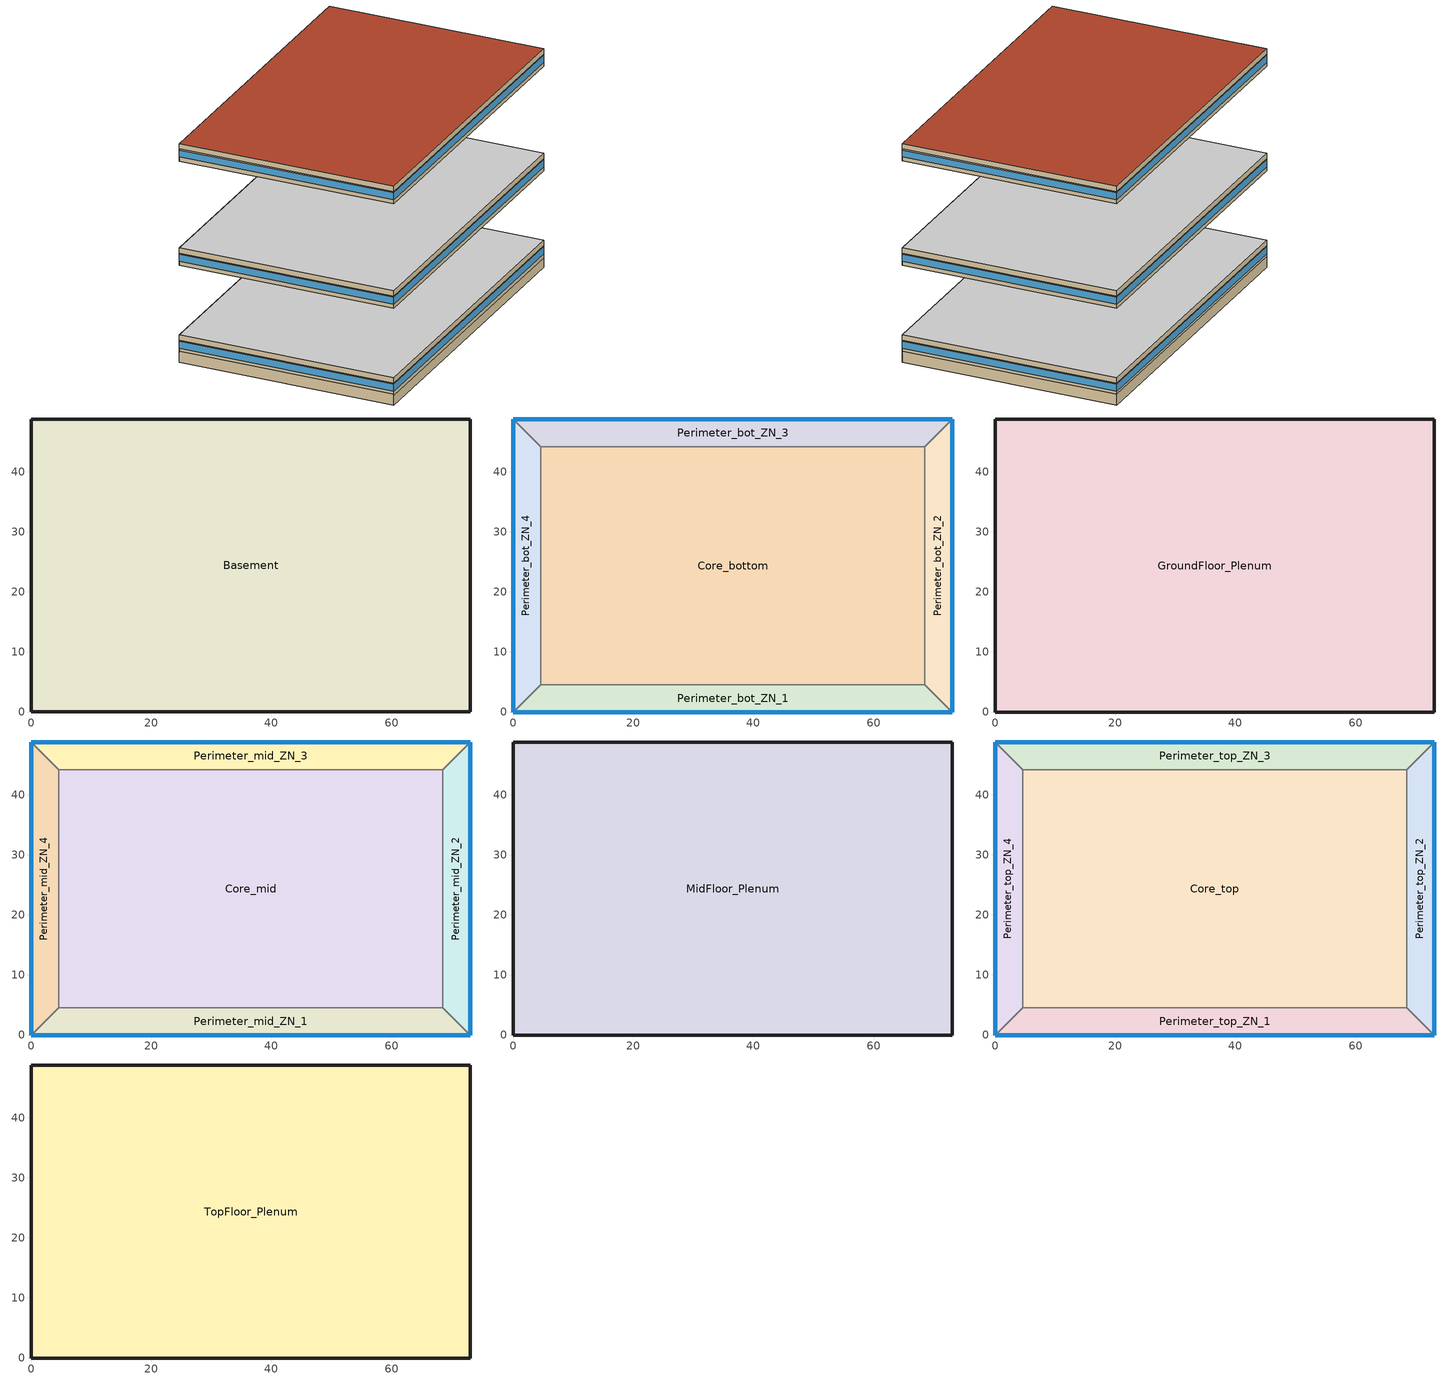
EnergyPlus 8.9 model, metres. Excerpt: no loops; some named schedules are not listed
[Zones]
Basement
 floor ground (Unheated - 4in Slab with Carpet_Ext-slab): 73.11,48.78 73.11,0.04 0,0.04 0,48.78 z-2.24
 wall ground (Unheated - 4in Slab with Carpet_Ext-slab): 73.11,48.78 0,48.78 0,0.04 73.11,0.04 73.11,48.78 z-2.24:0.2
Core_bottom
 floor to Basement (INT-FLOOR-TOPSIDE): 68.53,44.16 68.53,4.57 4.57,4.57 4.57,44.16 z0
 wall to Perimeter_bot_ZN_1 (Standard_Int-Wall): 4.57,4.57 68.53,4.57 z0:2.74
 wall to Perimeter_bot_ZN_4 (Standard_Int-Wall): 4.57,44.16 4.57,4.57 z0:2.74
 wall to Perimeter_bot_ZN_3 (Standard_Int-Wall): 68.53,44.16 4.57,44.16 z0:2.74
 wall to Perimeter_bot_ZN_2 (Standard_Int-Wall): 68.53,4.57 68.53,44.16 z0:2.74
Perimeter_bot_ZN_3
 floor to Basement (INT-FLOOR-TOPSIDE): 4.57,44.16 0,48.74 73.11,48.74 68.53,44.16 z0
 wall outside (Mass_R-7.6 ci_Ext-wall): 73.11,48.74 0,48.74 z0:2.74
 wall to Perimeter_bot_ZN_4 (Standard_Int-Wall): 0,48.74 4.57,44.16 z0:2.74
 wall to Perimeter_bot_ZN_2 (Standard_Int-Wall): 68.53,44.16 73.11,48.74 z0:2.74
 window (std_window_UValue_3.237_SHGC_0.49_VT_0.622): 73.11,48.74 0,48.74 z0.91:2.5
Perimeter_bot_ZN_2
 floor to Basement (INT-FLOOR-TOPSIDE): 68.53,44.16 73.11,48.74 73.11,0 68.53,4.57 z0
 wall outside (Mass_R-7.6 ci_Ext-wall): 73.11,0 73.11,48.74 z0:2.74
 wall to Perimeter_bot_ZN_1 (Standard_Int-Wall): 68.53,4.57 73.11,0 z0:2.74
 window (std_window_UValue_3.237_SHGC_0.39_VT_0.495_east): 73.11,0 73.11,48.74 z0.91:2.5
Perimeter_bot_ZN_1
 floor to Basement (INT-FLOOR-TOPSIDE): 68.53,4.57 73.11,0 0,0 4.57,4.57 z0
 wall outside (Mass_R-7.6 ci_Ext-wall): 0,0 73.11,0 z0:2.74
 wall to Perimeter_bot_ZN_4 (Standard_Int-Wall): 4.57,4.57 0,0 z0:2.74
 window (std_window_UValue_3.237_SHGC_0.39_VT_0.495): 0,0 73.11,0 z0.91:2.5
Perimeter_bot_ZN_4
 floor to Basement (INT-FLOOR-TOPSIDE): 4.57,4.57 0,0 0,48.74 4.57,44.16 z0
 wall outside (Mass_R-7.6 ci_Ext-wall): 0,48.74 0,0 z0:2.74
 window (std_window_UValue_3.237_SHGC_0.39_VT_0.495_west): 0,48.74 0,0 z0.91:2.5
GroundFloor_Plenum
 floor to Core_bottom (DropCeiling): 68.53,4.57 4.57,4.57 4.57,44.16 68.53,44.16 z2.74
 floor to Perimeter_bot_ZN_1 (DropCeiling): 4.57,4.57 68.53,4.57 73.11,0 0,0 z2.74
 floor to Perimeter_bot_ZN_2 (DropCeiling): 73.11,48.74 73.11,0 68.53,4.57 68.53,44.16 z2.74
 floor to Perimeter_bot_ZN_3 (DropCeiling): 68.53,44.16 4.57,44.16 0,48.74 73.11,48.74 z2.74
 floor to Perimeter_bot_ZN_4 (DropCeiling): 4.57,44.16 4.57,4.57 0,0 0,48.74 z2.74
 wall outside (Mass_R-7.6 ci_Ext-wall): 0,48.74 0,0 73.11,0 73.11,48.74 0,48.74 z2.74:3.96
 ceiling adiabatic (INT-FLOOR-UNDERSIDE): 73.11,0 73.11,48.74 0,48.74 0,0 z3.96
Core_mid
 floor adiabatic (INT-FLOOR-TOPSIDE): 68.53,44.16 68.53,4.57 4.57,4.57 4.57,44.16 z19.82
 wall to Perimeter_mid_ZN_1 (Standard_Int-Wall): 4.57,4.57 68.53,4.57 z19.82:22.56
 wall to Perimeter_mid_ZN_4 (Standard_Int-Wall): 4.57,44.16 4.57,4.57 z19.82:22.56
 wall to Perimeter_mid_ZN_3 (Standard_Int-Wall): 68.53,44.16 4.57,44.16 z19.82:22.56
 wall to Perimeter_mid_ZN_2 (Standard_Int-Wall): 68.53,4.57 68.53,44.16 z19.82:22.56
Perimeter_mid_ZN_3
 floor adiabatic (INT-FLOOR-TOPSIDE): 4.57,44.16 0,48.74 73.11,48.74 68.53,44.16 z19.82
 wall outside (Mass_R-7.6 ci_Ext-wall): 73.11,48.74 0,48.74 z19.82:22.56
 wall to Perimeter_mid_ZN_4 (Standard_Int-Wall): 0,48.74 4.57,44.16 z19.82:22.56
 wall to Perimeter_mid_ZN_2 (Standard_Int-Wall): 68.53,44.16 73.11,48.74 z19.82:22.56
 window (std_window_UValue_3.237_SHGC_0.49_VT_0.622): 73.11,48.74 0,48.74 z20.73:22.32
Perimeter_mid_ZN_2
 floor adiabatic (INT-FLOOR-TOPSIDE): 68.53,44.16 73.11,48.74 73.11,0 68.53,4.57 z19.82
 wall outside (Mass_R-7.6 ci_Ext-wall): 73.11,0 73.11,48.74 z19.82:22.56
 wall to Perimeter_mid_ZN_1 (Standard_Int-Wall): 68.53,4.57 73.11,0 z19.82:22.56
 window (std_window_UValue_3.237_SHGC_0.39_VT_0.495_east): 73.11,0 73.11,48.74 z20.73:22.32
Perimeter_mid_ZN_1
 floor adiabatic (INT-FLOOR-TOPSIDE): 68.53,4.57 73.11,0 0,0 4.57,4.57 z19.82
 wall outside (Mass_R-7.6 ci_Ext-wall): 0,0 73.11,0 z19.82:22.56
 wall to Perimeter_mid_ZN_4 (Standard_Int-Wall): 4.57,4.57 0,0 z19.82:22.56
 window (std_window_UValue_3.237_SHGC_0.39_VT_0.495): 0,0 73.11,0 z20.73:22.32
Perimeter_mid_ZN_4
 floor adiabatic (INT-FLOOR-TOPSIDE): 4.57,4.57 0,0 0,48.74 4.57,44.16 z19.82
 wall outside (Mass_R-7.6 ci_Ext-wall): 0,48.74 0,0 z19.82:22.56
 window (std_window_UValue_3.237_SHGC_0.39_VT_0.495_west): 0,48.74 0,0 z20.73:22.32
MidFloor_Plenum
 floor to Perimeter_mid_ZN_1 (DropCeiling): 73.11,0 0,0 4.57,4.57 68.53,4.57 z22.56
 floor to Perimeter_mid_ZN_4 (DropCeiling): 0,0 0,48.74 4.57,44.16 4.57,4.57 z22.56
 floor to Perimeter_mid_ZN_2 (DropCeiling): 73.11,0 68.53,4.57 68.53,44.16 73.11,48.74 z22.56
 floor to Perimeter_mid_ZN_3 (DropCeiling): 0,48.74 73.11,48.74 68.53,44.16 4.57,44.16 z22.56
 floor to Core_mid (DropCeiling): 68.53,4.57 4.57,4.57 4.57,44.16 68.53,44.16 z22.56
 wall outside (Mass_R-7.6 ci_Ext-wall): 73.11,48.74 0,48.74 0,0 73.11,0 73.11,48.74 z22.56:23.78
 ceiling adiabatic (INT-FLOOR-UNDERSIDE): 73.11,48.74 0,48.74 0,0 73.11,0 z23.78
Core_top
 floor adiabatic (INT-FLOOR-TOPSIDE): 68.53,44.16 68.53,4.57 4.57,4.57 4.57,44.16 z43.6
 wall to Perimeter_top_ZN_1 (Standard_Int-Wall): 4.57,4.57 68.53,4.57 z43.6:46.34
 wall to Perimeter_top_ZN_4 (Standard_Int-Wall): 4.57,44.16 4.57,4.57 z43.6:46.34
 wall to Perimeter_top_ZN_3 (Standard_Int-Wall): 68.53,44.16 4.57,44.16 z43.6:46.34
 wall to Perimeter_top_ZN_2 (Standard_Int-Wall): 68.53,4.57 68.53,44.16 z43.6:46.34
Perimeter_top_ZN_3
 floor adiabatic (INT-FLOOR-TOPSIDE): 4.57,44.16 0,48.74 73.11,48.74 68.53,44.16 z43.6
 wall outside (Mass_R-7.6 ci_Ext-wall): 73.11,48.74 0,48.74 z43.6:46.34
 wall to Perimeter_top_ZN_4 (Standard_Int-Wall): 0,48.74 4.57,44.16 z43.6:46.34
 wall to Perimeter_top_ZN_2 (Standard_Int-Wall): 68.53,44.16 73.11,48.74 z43.6:46.34
 window (std_window_UValue_3.237_SHGC_0.49_VT_0.622): 73.11,48.74 0,48.74 z44.51:46.1
Perimeter_top_ZN_2
 floor adiabatic (INT-FLOOR-TOPSIDE): 68.53,44.16 73.11,48.74 73.11,0 68.53,4.57 z43.6
 wall outside (Mass_R-7.6 ci_Ext-wall): 73.11,0 73.11,48.74 z43.6:46.34
 wall to Perimeter_top_ZN_1 (Standard_Int-Wall): 68.53,4.57 73.11,0 z43.6:46.34
 window (std_window_UValue_3.237_SHGC_0.39_VT_0.495_east): 73.11,0 73.11,48.74 z44.51:46.1
Perimeter_top_ZN_1
 floor adiabatic (INT-FLOOR-TOPSIDE): 68.53,4.57 73.11,0 0,0 4.57,4.57 z43.6
 wall outside (Mass_R-7.6 ci_Ext-wall): 0,0 73.11,0 z43.6:46.34
 wall to Perimeter_top_ZN_4 (Standard_Int-Wall): 4.57,4.57 0,0 z43.6:46.34
 window (std_window_UValue_3.237_SHGC_0.39_VT_0.495): 0,0 73.11,0 z44.51:46.1
Perimeter_top_ZN_4
 floor adiabatic (INT-FLOOR-TOPSIDE): 4.57,4.57 0,0 0,48.74 4.57,44.16 z43.6
 wall outside (Mass_R-7.6 ci_Ext-wall): 0,48.74 0,0 z43.6:46.34
 window (std_window_UValue_3.237_SHGC_0.39_VT_0.495_west): 0,48.74 0,0 z44.51:46.1
TopFloor_Plenum
 floor to Perimeter_top_ZN_1 (DropCeiling): 73.11,0 0,0 4.57,4.57 68.53,4.57 z46.34
 floor to Perimeter_top_ZN_4 (DropCeiling): 0,0 0,48.74 4.57,44.16 4.57,4.57 z46.34
 floor to Perimeter_top_ZN_2 (DropCeiling): 73.11,0 68.53,4.57 68.53,44.16 73.11,48.74 z46.34
 floor to Perimeter_top_ZN_3 (DropCeiling): 0,48.74 73.11,48.74 68.53,44.16 4.57,44.16 z46.34
 floor to Core_top (DropCeiling): 4.57,44.16 68.53,44.16 68.53,4.57 4.57,4.57 z46.34
 wall outside (Mass_R-7.6 ci_Ext-wall): 0,0 73.11,0 73.11,48.74 0,48.74 0,0 z46.34:47.56
 roof outside (IEAD_R-15 ci_Roof): 73.11,0 73.11,48.74 0,48.74 0,0 z47.56
[Building]
Benchmark Large Office New V1.1_3.1: North Axis {deg}=0; Terrain=City; Loads Convergence Tolerance Value=0.04; Temperature Convergence Tolerance Value {deltaC}=0.2; Solar Distribution=FullInteriorAndExterior; Maximum Number of Warmup Days=25; Minimum Number of Warmup Days=6
[Site:Location]
CHICAGO_IL_USA TMY2-94846: Latitude {deg}=41.78; Longitude {deg}=-87.75; Time Zone {hr}=-6; Elevation {m}=190
[SizingPeriod:DesignDay] Day of Month=21; Humidity Condition Type=Wetbulb; Barometric Pressure {Pa}=99063; Rain Indicator=No; Snow Indicator=No; Daylight Saving Time Indicator=No; Solar Model Indicator=ASHRAEClearSky
Name | Month | Day Type | Maximum Dry-Bulb Temperature {C} | Daily Dry-Bulb Temperature Range {deltaC} | Wetbulb or DewPoint at Maximum Dry-Bulb {C} | Wind Speed {m/s} | Wind Direction {deg} | Sky Clearness
CHICAGO Ann Htg 99.6% Condns DB | 1 | WinterDesignDay | -20.6 | 0 | -20.6 | 4.9 | 270 | 0
CHICAGO Ann Clg .4% Condns DB=>MWB | 7 | SummerDesignDay | 33.2 | 10.7 | 23.8 | 5.3 | 230 | 1
[Site:GroundTemperature:BuildingSurface]
19.96, 19.94, 19.99, 20.04, 20.09, 20.17, 20.21, 20.24, 20.23, 20.2, 20.17, 20.12
[Site:WaterMainsTemperature]
Calculation Method=CORRELATION; Annual Average Outdoor Air Temperature {C}=9.69; Maximum Difference In Monthly Average Outdoor Air Temperatures {deltaC}=28.1
[Material] Thermal Absorptance=0.9
Name | Roughness | Thickness {m} | Conductivity {W/m-K} | Density {kg/m3} | Specific Heat {J/kg-K} | Solar Absorptance | Visible Absorptance
Roof Membrane | VeryRough | 0.0095 | 0.16 | 1121.29 | 1460 | 0.7 | 0.7
Roof Insulation | MediumRough | 0.125 | 0.049 | 265 | 836.8 | 0.7 | 0.7
Metal Decking | MediumSmooth | 0.0015 | 45.006 | 7680 | 418.4 | 0.7 | 0.3
GP01 1/2 GYPSUM | Smooth | 0.0127 | 0.16 | 800 | 1090 | 0.7 | 0.5
1IN Stucco | Smooth | 0.0253 | 0.6918 | 1858 | 837 | 0.92 | 0.92
8IN Concrete HW | MediumRough | 0.2033 | 1.7296 | 2243 | 837 | 0.65 | 0.65
Wall Insulation [5] | MediumRough | 0.0453 | 0.0432 | 91 | 837 | 0.5 | 0.5
1/2IN Gypsum | Smooth | 0.0127 | 0.16 | 784.9 | 830 | 0.92 | 0.92
MAT-CC05 4 HW CONCRETE | Rough | 0.1016 | 1.311 | 2240 | 836.8 | 0.7 | 0.7
Std Wood 6inch | MediumSmooth | 0.15 | 0.12 | 540 | 1210 | 0.7 | 0.7
Std AC02 | MediumSmooth | 0.0127 | 0.057 | 288 | 1339 | 0.7 | 0.2
Std MAT-CC05 4  MW CONCRETE | Rough | 0.1 | 0.858 | 1968 | 836.8 | 0.7 | 0.2
[Material:NoMass] Roughness=VeryRough; Thermal Absorptance=0.9; Solar Absorptance=0.7; Visible Absorptance=0.8
Name | Thermal Resistance {m2-K/W}
CP02 CARPET PAD | 0.2165
Std CP02 CARPET PAD | 0.21648
[WindowMaterial:Glazing] Optical Data Type=SpectralAverage; Thickness {m}=0.003; Infrared Transmittance at Normal Incidence=0; Front Side Infrared Hemispherical Emissivity=0.9; Back Side Infrared Hemispherical Emissivity=0.9; Conductivity {W/m-K}=0.0199; Dirt Correction Factor for Solar and Visible Transmittance=1; Solar Diffusing=No
Name | Solar Transmittance at Normal Incidence | Front Side Solar Reflectance at Normal Incidence | Back Side Solar Reflectance at Normal Incidence | Visible Transmittance at Normal Incidence | Front Side Visible Reflectance at Normal Incidence | Back Side Visible Reflectance at Normal Incidence
Theoretical Glass [66] | 0.3832 | 0.5668 | 0.5668 | 0.495 | 0.455 | 0.455
Theoretical Glass [67] | 0.4826 | 0.4674 | 0.4674 | 0.6216 | 0.3284 | 0.3284
[Construction]
InteriorFurnishings: Std Wood 6inch
INT-FLOOR-TOPSIDE: Std MAT-CC05 4  MW CONCRETE, Std CP02 CARPET PAD
INT-FLOOR-UNDERSIDE: Std CP02 CARPET PAD, Std MAT-CC05 4  MW CONCRETE
DropCeiling: Std AC02
std_window_UValue_3.237_SHGC_0.39_VT_0.495; std_window_UValue_3.237_SHGC_0.39_VT_0.495_east; std_window_UValue_3.237_SHGC_0.39_VT_0.495_west: Theoretical Glass [66]
std_window_UValue_3.237_SHGC_0.49_VT_0.622: Theoretical Glass [67]
IEAD_R-15 ci_Roof: Roof Membrane, Roof Insulation, Metal Decking
Standard_Int-Wall: GP01 1/2 GYPSUM, GP01 1/2 GYPSUM
Mass_R-7.6 ci_Ext-wall: 1IN Stucco, 8IN Concrete HW, Wall Insulation [5], 1/2IN Gypsum
Unheated - 4in Slab with Carpet_Ext-slab: MAT-CC05 4 HW CONCRETE, CP02 CARPET PAD
[Zone] Type=1; Ceiling Height {m}=-9999; Floor Area {m2}=autocalculate
Name | Multiplier | Volume {m3} | Part of Total Floor Area
Basement | 1 | 8690.42 | Yes
Core_bottom; Core_top | 1 | 6948.69 | Yes
Core_mid | 10 | 6948.69 | Yes
Perimeter_bot_ZN_3; Perimeter_top_ZN_3 | 1 | 860.0048 | Yes
Perimeter_bot_ZN_2; Perimeter_bot_ZN_4; Perimeter_top_ZN_2; Perimeter_top_ZN_4 | 1 | 554.2198 | Yes
Perimeter_bot_ZN_1; Perimeter_top_ZN_1 | 1 | 860.0236 | Yes
Perimeter_mid_ZN_3 | 10 | 860.0048 | Yes
Perimeter_mid_ZN_2; Perimeter_mid_ZN_4 | 10 | 554.2198 | Yes
Perimeter_mid_ZN_1 | 10 | 860.0236 | Yes
GroundFloor_Plenum; TopFloor_Plenum | 1 | 4344.14 | No
MidFloor_Plenum | 10 | 4344.14 | No
[InternalMass] Construction=InteriorFurnishings
Name | Zone | Surface Area {m2}
Basement_InternalMass_1 | Basement | 7126.21
Core_bottom_InternalMass_1 | Core_bottom | 5064.65
Core_mid_InternalMass_1 | Core_mid | 5064.65
Core_top_InternalMass_1 | Core_top | 5064.65
Perimeter_bot_ZN_3_InternalMass_1 | Perimeter_bot_ZN_3 | 626.8257
Perimeter_bot_ZN_2_InternalMass_1 | Perimeter_bot_ZN_2 | 403.9503
Perimeter_bot_ZN_1_InternalMass_1 | Perimeter_bot_ZN_1 | 626.8394
Perimeter_bot_ZN_4_InternalMass_1 | Perimeter_bot_ZN_4 | 403.9503
Perimeter_mid_ZN_3_InternalMass_1 | Perimeter_mid_ZN_3 | 626.8257
Perimeter_mid_ZN_2_InternalMass_1 | Perimeter_mid_ZN_2 | 403.9503
Perimeter_mid_ZN_1_InternalMass_1 | Perimeter_mid_ZN_1 | 626.8394
Perimeter_mid_ZN_4_InternalMass_1 | Perimeter_mid_ZN_4 | 403.9503
Perimeter_top_ZN_3_InternalMass_1 | Perimeter_top_ZN_3 | 626.8257
Perimeter_top_ZN_2_InternalMass_1 | Perimeter_top_ZN_2 | 403.9503
Perimeter_top_ZN_1_InternalMass_1 | Perimeter_top_ZN_1 | 626.8394
Perimeter_top_ZN_4_InternalMass_1 | Perimeter_top_ZN_4 | 403.9503
[People] Number of People Schedule=BLDG_OCC_SCH; Number of People Calculation Method=People; Fraction Radiant=0.3; Sensible Heat Fraction=AUTOCALCULATE; Activity Level Schedule=ACTIVITY_SCH; Carbon Dioxide Generation Rate {m3/s-W}=3.82E-8; Enable ASHRAE 55 Comfort Warnings=No; Mean Radiant Temperature Calculation Type=ZoneAveraged; Work Efficiency Schedule=WORK_EFF_SCH; Clothing Insulation Calculation Method=ClothingInsulationSchedule; Clothing Insulation Schedule=CLOTHING_SCH; Air Velocity Schedule=AIR_VELO_SCH; Thermal Comfort Model 1 Type=FANGER
Name | Zone or ZoneList | Number of People
Basement | Basement | 95.8476
Core_bottom | Core_bottom | 136.239
Core_mid | Core_mid | 136.239
Core_top | Core_top | 136.239
Perimeter_bot_ZN_3 | Perimeter_bot_ZN_3 | 16.8616
Perimeter_bot_ZN_2 | Perimeter_bot_ZN_2 | 10.8663
Perimeter_bot_ZN_1 | Perimeter_bot_ZN_1 | 16.862
Perimeter_bot_ZN_4 | Perimeter_bot_ZN_4 | 10.8663
Perimeter_mid_ZN_3 | Perimeter_mid_ZN_3 | 16.8616
Perimeter_mid_ZN_2 | Perimeter_mid_ZN_2 | 10.8663
Perimeter_mid_ZN_1 | Perimeter_mid_ZN_1 | 16.862
Perimeter_mid_ZN_4 | Perimeter_mid_ZN_4 | 10.8663
Perimeter_top_ZN_3 | Perimeter_top_ZN_3 | 16.8616
Perimeter_top_ZN_2 | Perimeter_top_ZN_2 | 10.8663
Perimeter_top_ZN_1 | Perimeter_top_ZN_1 | 16.862
Perimeter_top_ZN_4 | Perimeter_top_ZN_4 | 10.8663
[Lights] Schedule=BLDG_LIGHT_SCH; Design Level Calculation Method=LightingLevel; Return Air Fraction=0; Fraction Radiant=0.7; Fraction Visible=0.2; Fraction Replaceable=1; Return Air Fraction Calculated from Plenum Temperature=No
Name | Zone or ZoneList | Lighting Level {W}
Basement_Lights | Basement | 38339
Core_bottom_Lights | Core_bottom | 27247.8
Core_mid_Lights | Core_mid | 27247.8
Core_top_Lights | Core_top | 27247.8
Perimeter_bot_ZN_3_Lights | Perimeter_bot_ZN_3 | 3372.32
Perimeter_bot_ZN_2_Lights | Perimeter_bot_ZN_2 | 2173.25
Perimeter_bot_ZN_1_Lights | Perimeter_bot_ZN_1 | 3372.4
Perimeter_bot_ZN_4_Lights | Perimeter_bot_ZN_4 | 2173.25
Perimeter_mid_ZN_3_Lights | Perimeter_mid_ZN_3 | 3372.32
Perimeter_mid_ZN_2_Lights | Perimeter_mid_ZN_2 | 2173.25
Perimeter_mid_ZN_1_Lights | Perimeter_mid_ZN_1 | 3372.4
Perimeter_mid_ZN_4_Lights | Perimeter_mid_ZN_4 | 2173.25
Perimeter_top_ZN_3_Lights | Perimeter_top_ZN_3 | 3372.32
Perimeter_top_ZN_2_Lights | Perimeter_top_ZN_2 | 2173.25
Perimeter_top_ZN_1_Lights | Perimeter_top_ZN_1 | 3372.4
Perimeter_top_ZN_4_Lights | Perimeter_top_ZN_4 | 2173.25
[ElectricEquipment] Design Level Calculation Method=EquipmentLevel; Fraction Latent=0; Fraction Radiant=0.5; Fraction Lost=0
Name | Zone or ZoneList | Schedule | Design Level {W}
Basement_PlugMisc_Equip | Basement | BLDG_EQUIP_SCH | 17245.4
Core_bottom_PlugMisc_Equip | Core_bottom | BLDG_EQUIP_SCH | 20435.8
Core_mid_PlugMisc_Equip | Core_mid | BLDG_EQUIP_SCH | 20435.8
Core_top_Elevators_Equip | Core_top | BLDG_ELEVATORS | 240740
Perimeter_bot_ZN_3_PlugMisc_Equip | Perimeter_bot_ZN_3 | BLDG_EQUIP_SCH | 2529.24
Perimeter_bot_ZN_2_PlugMisc_Equip | Perimeter_bot_ZN_2 | BLDG_EQUIP_SCH | 1629.94
Perimeter_bot_ZN_1_PlugMisc_Equip | Perimeter_bot_ZN_1 | BLDG_EQUIP_SCH | 2529.3
Perimeter_bot_ZN_4_PlugMisc_Equip | Perimeter_bot_ZN_4 | BLDG_EQUIP_SCH | 1629.94
Perimeter_mid_ZN_3_PlugMisc_Equip | Perimeter_mid_ZN_3 | BLDG_EQUIP_SCH | 2529.24
Perimeter_mid_ZN_2_PlugMisc_Equip | Perimeter_mid_ZN_2 | BLDG_EQUIP_SCH | 1629.94
Perimeter_mid_ZN_1_PlugMisc_Equip | Perimeter_mid_ZN_1 | BLDG_EQUIP_SCH | 2529.3
Perimeter_mid_ZN_4_PlugMisc_Equip | Perimeter_mid_ZN_4 | BLDG_EQUIP_SCH | 1629.94
Perimeter_top_ZN_3_PlugMisc_Equip | Perimeter_top_ZN_3 | BLDG_EQUIP_SCH | 2529.24
Perimeter_top_ZN_2_PlugMisc_Equip | Perimeter_top_ZN_2 | BLDG_EQUIP_SCH | 1629.94
Perimeter_top_ZN_1_PlugMisc_Equip | Perimeter_top_ZN_1 | BLDG_EQUIP_SCH | 2529.3
Perimeter_top_ZN_4_PlugMisc_Equip | Perimeter_top_ZN_4 | BLDG_EQUIP_SCH | 1629.94
[ZoneInfiltration:DesignFlowRate] Design Flow Rate Calculation Method=Flow/Zone; Constant Term Coefficient=1; Temperature Term Coefficient=0; Velocity Term Coefficient=0; Velocity Squared Term Coefficient=0
Name | Zone or ZoneList | Schedule | Design Flow Rate {m3/s}
Core_top_Infiltration | Core_top | INFIL_QUARTER_ON_SCH | 0.7721
Perimeter_bot_ZN_3_Infiltration | Perimeter_bot_ZN_3 | INFIL_QUARTER_ON_SCH | 0.0597
Perimeter_bot_ZN_2_Infiltration | Perimeter_bot_ZN_2 | INFIL_QUARTER_ON_SCH | 0.04
Perimeter_bot_ZN_1_Infiltration | Perimeter_bot_ZN_1 | INFIL_QUARTER_ON_SCH | 0.0597
Perimeter_bot_ZN_4_Infiltration | Perimeter_bot_ZN_4 | INFIL_QUARTER_ON_SCH | 0.04
Perimeter_mid_ZN_3_Infiltration | Perimeter_mid_ZN_3 | INFIL_QUARTER_ON_SCH | 0.0597
Perimeter_mid_ZN_2_Infiltration | Perimeter_mid_ZN_2 | INFIL_QUARTER_ON_SCH | 0.04
Perimeter_mid_ZN_1_Infiltration | Perimeter_mid_ZN_1 | INFIL_QUARTER_ON_SCH | 0.0597
Perimeter_mid_ZN_4_Infiltration | Perimeter_mid_ZN_4 | INFIL_QUARTER_ON_SCH | 0.04
Perimeter_top_ZN_3_Infiltration | Perimeter_top_ZN_3 | INFIL_QUARTER_ON_SCH | 0.1553
Perimeter_top_ZN_2_Infiltration | Perimeter_top_ZN_2 | INFIL_QUARTER_ON_SCH | 0.1016
Perimeter_top_ZN_1_Infiltration | Perimeter_top_ZN_1 | INFIL_QUARTER_ON_SCH | 0.1553
Perimeter_top_ZN_4_Infiltration | Perimeter_top_ZN_4 | INFIL_QUARTER_ON_SCH | 0.1016
GroundFloor_Plenum_Infiltration | GroundFloor_Plenum | ALWAYS_ON | 0.0845
MidFloor_Plenum_Infiltration | MidFloor_Plenum | ALWAYS_ON | 0.0845
TopFloor_Plenum_Infiltration | TopFloor_Plenum | ALWAYS_ON | 1.1705
[Exterior:Lights]
Exterior Facade Lighting: Schedule=ALWAYS_ON; Design Level {W}=3997.5; Control Option=AstronomicalClock
[EnergyManagementSystem:Sensor]
Name | Output:Variable or Output:Meter Index Key | Output:Variable or Output:Meter
heating_setpoint | HTGSETP_SCH | Schedule Value
cooling_setpoint | CLGSETP_SCH | Schedule Value
SHWSys1_Loop_Temp_Schedule | SHWSys1-Loop-Temp-Schedule | Schedule Value
HW_Loop_Temp_Schedule | HW-Loop-Temp-Schedule | Schedule Value
CW_Loop_Temp_Schedule | CW-Loop-Temp-Schedule | Schedule Value
Seasonal_Reset_SAT_Sched | Seasonal-Reset-Supply-Air-Temp-Sch | Schedule Value
BLDG_LIGHT_SCH | BLDG_LIGHT_SCH | Schedule Value
CurntFacilityElectDemand | Whole Building | Facility Total Electric Demand Power
Cooling_Setpoint_Sched | CLGSETP_SCH_Copy | Schedule Value
[EnergyManagementSystem:Actuator]
Name | Actuated Component Unique | Actuated Component Type | Actuated Component Control Type
Set_Cooling_Setpoint_Sched | CLGSETP_SCH | Schedule:Compact | Schedule Value
Set_Basement_Lights | Basement_Lights | Lights | Electric Power Level
Set_Core_bottom_Lights | Core_bottom_Lights | Lights | Electric Power Level
Set_Core_mid_Lights | Core_mid_Lights | Lights | Electric Power Level
Set_Core_top_Lights | Core_top_Lights | Lights | Electric Power Level
Set_Perimeter_bot_ZN_3_Lights | Perimeter_bot_ZN_3_Lights | Lights | Electric Power Level
Set_Perimeter_bot_ZN_2_Lights | Perimeter_bot_ZN_2_Lights | Lights | Electric Power Level
Set_Perimeter_bot_ZN_1_Lights | Perimeter_bot_ZN_1_Lights | Lights | Electric Power Level
Set_Perimeter_bot_ZN_4_Lights | Perimeter_bot_ZN_4_Lights | Lights | Electric Power Level
Set_Perimeter_mid_ZN_3_Lights | Perimeter_mid_ZN_3_Lights | Lights | Electric Power Level
Set_Perimeter_mid_ZN_2_Lights | Perimeter_mid_ZN_2_Lights | Lights | Electric Power Level
Set_Perimeter_mid_ZN_1_Lights | Perimeter_mid_ZN_1_Lights | Lights | Electric Power Level
Set_Perimeter_mid_ZN_4_Lights | Perimeter_mid_ZN_4_Lights | Lights | Electric Power Level
Set_Perimeter_top_ZN_3_Lights | Perimeter_top_ZN_3_Lights | Lights | Electric Power Level
Set_Perimeter_top_ZN_2_Lights | Perimeter_top_ZN_2_Lights | Lights | Electric Power Level
Set_Perimeter_top_ZN_1_Lights | Perimeter_top_ZN_1_Lights | Lights | Electric Power Level
Set_Perimeter_top_ZN_4_Lights | Perimeter_top_ZN_4_Lights | Lights | Electric Power Level
[EnergyManagementSystem:ProgramCallingManager]
EMS-based Setpoint Managers: AfterPredictorAfterHVACManagers; VAV_5_SchedSetpoint; VAV5MixedAirManagers; VAV_1_SchedSetpoint; VAV1MixedAirManagers; VAV_3_SchedSetpoint; VAV3MixedAirManagers; VAV_2_SchedSetpoint; VAV2MixedAirManagers; CoolSys1_SchedSetpoint; HeatSys1_SchedSetpoint; SHWSys1_SchedSetpoint; VAV_5_NightCycleMGR; VAV_1_NightCycleMGR; VAV_2_NightCycleMGR; VAV_3_NightCycleMGR
Demand Manager Demonstration: BeginTimestepBeforePredictor; Determine_Current_Demand_Manage_State; Dispatch_Demand_Controls_By_State
[EnergyManagementSystem:Program]
VAV_5_SchedSetpoint: SET VAV_5_SAT_setpoint = Seasonal_Reset_SAT_Sched
VAV5MixedAirManagers: SET VAV_5_CoolC_Setpoint = Seasonal_Reset_SAT_Sched - ( T_VAV5FanOut - T_VAV5FanIn); SET VAV_5_HeatC_Setpoint = Seasonal_Reset_SAT_Sched - ( T_VAV5FanOut - T_VAV5FanIn); SET VAV_5_OA_Setpoint = Seasonal_Reset_SAT_Sched - ( T_VAV5FanOut - T_VAV5FanIn)
VAV_5_NightCycleMGR: SET Toffset = 0.8333; SET NoAction = 0.0; SET ForceOff = 1.0; SET CycleOn = 2.0; SET CycleOnZoneFansOnly = 3; SET VAV5_heating_TurnOn  = heating_setpoint; SET VAV5_heating_TurnOff = heating_setpoint + (2*Toffset); SET VAV5_cooling_TurnOn  = cooling_setpoint; SET VAV5_cooling_TurnOff = cooling_setpoint - (2*Toffset); IF TzoneVAV5 < VAV5_heating_TurnOn; SET VAV_5_NightCycleStatus = CycleOn; RETURN; ELSEIF TzoneVAV5 > VAV5_heating_TurnOff; SET VAV_5_NightCycleStatus = NoAction; ENDIF; IF TzoneVAV5 > VAV5_cooling_TurnOn; SET VAV_5_NightCycleStatus = CycleOn; ELSEIF TzoneVAV5 < VAV5_cooling_TurnOff; SET VAV_5_NightCycleStatus = NoAction; ENDIF
VAV_1_SchedSetpoint: SET VAV_1_SAT_setpoint = Seasonal_Reset_SAT_Sched
VAV1MixedAirManagers: SET VAV_1_CoolC_Setpoint = Seasonal_Reset_SAT_Sched - ( T_VAV1FanOut - T_VAV1FanIn); SET VAV_1_HeatC_Setpoint = Seasonal_Reset_SAT_Sched - ( T_VAV1FanOut - T_VAV1FanIn); SET VAV_1_OA_Setpoint = Seasonal_Reset_SAT_Sched - ( T_VAV1FanOut - T_VAV1FanIn)
VAV_1_NightCycleMGR: SET Toffset = 0.8333; SET NoAction = 0.0; SET ForceOff = 1.0; SET CycleOn = 2.0; SET CycleOnZoneFansOnly = 3.0; SET VAV1_heating_TurnOn  = heating_setpoint; SET VAV1_heating_TurnOff = heating_setpoint +  (2 * Toffset); SET VAV1_cooling_TurnOn  = cooling_setpoint; SET VAV1_cooling_TurnOff = cooling_setpoint - (2 * Toffset); SET Tmin = @MIN TzoneVAV1_1 TzoneVAV1_2; SET Tmin = @MIN Tmin        TzoneVAV1_3; SET Tmin = @MIN Tmin        TzoneVAV1_4; SET Tmin = @MIN Tmin        TzoneVAV1_5; SET Tmax = @MAX TzoneVAV1_1 TzoneVAV1_2; SET Tmax = @MAX Tmax        TzoneVAV1_3; SET Tmax = @MAX Tmax        TzoneVAV1_4; SET Tmax = @MAX Tmax        TzoneVAV1_5; IF Tmin < VAV1_heating_TurnOn; SET VAV_1_NightCycleStatus = CycleOn; RETURN; ELSEIF Tmin > VAV1_heating_TurnOff; SET VAV_1_NightCycleStatus = NoAction; ENDIF; IF Tmax > VAV1_cooling_TurnOn; SET VAV_1_NightCycleStatus = CycleOn; ELSEIF Tmax < VAV1_cooling_TurnOff; SET VAV_1_NightCycleStatus = NoAction; ENDIF
VAV_2_SchedSetpoint: SET VAV_2_SAT_setpoint = Seasonal_Reset_SAT_Sched
VAV2MixedAirManagers: SET VAV_2_CoolC_Setpoint = Seasonal_Reset_SAT_Sched - ( T_VAV2FanOut - T_VAV2FanIn); SET VAV_2_HeatC_Setpoint = Seasonal_Reset_SAT_Sched - ( T_VAV2FanOut - T_VAV2FanIn); SET VAV_2_OA_Setpoint = Seasonal_Reset_SAT_Sched - ( T_VAV2FanOut - T_VAV2FanIn)
VAV_2_NightCycleMGR: SET Toffset = 0.8333; SET NoAction = 0.0; SET ForceOff = 1.0; SET CycleOn = 2.0; SET CycleOnZoneFansOnly = 3; SET VAV2_heating_TurnOn  = heating_setpoint; SET VAV2_heating_TurnOff = heating_setpoint + (2*Toffset); SET VAV2_cooling_TurnOn  = cooling_setpoint; SET VAV2_cooling_TurnOff = cooling_setpoint - (2*Toffset); SET Tmin = @MIN TzoneVAV2_1 TzoneVAV2_2; SET Tmin = @MIN Tmin        TzoneVAV2_3; SET Tmin = @MIN Tmin        TzoneVAV2_4; SET Tmin = @MIN Tmin        TzoneVAV2_5; SET Tmax = @MAX TzoneVAV2_1 TzoneVAV2_2; SET Tmax = @MAX Tmax        TzoneVAV2_3; SET Tmax = @MAX Tmax        TzoneVAV2_4; SET Tmax = @MAX Tmax        TzoneVAV2_5; IF Tmin < VAV2_heating_TurnOn; SET VAV_2_NightCycleStatus = CycleOn; RETURN; ELSEIF Tmin > VAV2_heating_TurnOff; SET VAV_2_NightCycleStatus = NoAction; ENDIF; IF Tmax > VAV2_cooling_TurnOn; SET VAV_2_NightCycleStatus = CycleOn; ELSEIF Tmax < VAV2_cooling_TurnOff; SET VAV_2_NightCycleStatus = NoAction; ENDIF
VAV_3_SchedSetpoint: SET VAV_3_SAT_setpoint = Seasonal_Reset_SAT_Sched
VAV3MixedAirManagers: SET VAV_3_CoolC_Setpoint = Seasonal_Reset_SAT_Sched - ( T_VAV3FanOut - T_VAV3FanIn); SET VAV_3_HeatC_Setpoint = Seasonal_Reset_SAT_Sched - ( T_VAV3FanOut - T_VAV3FanIn); SET VAV_3_OA_Setpoint = Seasonal_Reset_SAT_Sched - ( T_VAV3FanOut - T_VAV3FanIn)
VAV_3_NightCycleMGR: SET Toffset = 0.8333; SET NoAction = 0.0; SET ForceOff = 1.0; SET CycleOn = 2.0; SET CycleOnZoneFansOnly = 3; SET VAV3_heating_TurnOn  = heating_setpoint; SET VAV3_heating_TurnOff = heating_setpoint + (2*Toffset); SET VAV3_cooling_TurnOn  = cooling_setpoint; SET VAV3_cooling_TurnOff = cooling_setpoint - (2*Toffset); SET Tmin = @MIN TzoneVAV3_1 TzoneVAV3_2; SET Tmin = @MIN Tmin        TzoneVAV3_3; SET Tmin = @MIN Tmin        TzoneVAV3_4; SET Tmin = @MIN Tmin        TzoneVAV3_5; SET Tmax = @MAX TzoneVAV3_1 TzoneVAV3_2; SET Tmax = @MAX Tmax        TzoneVAV3_3; SET Tmax = @MAX Tmax        TzoneVAV3_4; SET Tmax = @MAX Tmax        TzoneVAV3_5; IF Tmin < VAV3_heating_TurnOn; SET VAV_3_NightCycleStatus = CycleOn; RETURN; ELSEIF Tmin > VAV3_heating_TurnOff; SET VAV_3_NightCycleStatus = NoAction; ENDIF; IF Tmax > VAV3_cooling_TurnOn; SET VAV_3_NightCycleStatus = CycleOn; ELSEIF Tmax < VAV3_cooling_TurnOff; SET VAV_3_NightCycleStatus = NoAction; ENDIF
SHWSys1_SchedSetpoint: SET SHWSys1_Loop_Setpoint = SHWSys1_Loop_Temp_Schedule
HeatSys1_SchedSetpoint: SET HeatSys1_Loop_Setpoint = HW_Loop_Temp_Schedule
CoolSys1_SchedSetpoint: SET CoolSys1_Loop_Setpoint = CW_Loop_Temp_Schedule
Determine_Current_Demand_Manage_State: Set localDemand = CurntFacilityElectDemand / 1000.0; Set CurrntTrend = @TrendDirection FacilityElectTrend 4; IF (Month == 1); Set argTargetDemand = 0.85d0 * 1154.01d0; Set argCrntDmnd = localDemand; Set argTrendDirection = CurrntTrend; ELSEIF (Month == 2); Set argTargetDemand = 0.85d0 * 1150.85d0; Set argCrntDmnd = localDemand; Set argTrendDirection = CurrntTrend; ELSEIF (Month == 3); Set argTargetDemand = 0.85d0 * 1313.56d0; Set argCrntDmnd = localDemand; Set argTrendDirection = CurrntTrend; ELSEIF (Month == 4); Set argTargetDemand = 0.85d0 * 1364.28d0; Set argCrntDmnd = localDemand; Set argTrendDirection = CurrntTrend; ELSEIF (Month == 5); Set argTargetDemand = 0.85d0 * 1506.29d0; Set argCrntDmnd = localDemand; Set argTrendDirection = CurrntTrend; ELSEIF (Month == 6); Set argTargetDemand = 0.85d0 * 1516.93d0; Set argCrntDmnd = localDemand; Set argTrendDirection = CurrntTrend; ELSEIF (Month == 7); Set argTargetDemand = 0.85d0 * 1545.20d0; Set argCrntDmnd = localDemand; Set argTrendDirection = CurrntTrend; ELSEIF (Month == 8); Set argTargetDemand = 0.85d0 * 1555.20d0; Set argCrntDmnd = localDemand; Set argTrendDirection = CurrntTrend; ELSEIF (Month == 9); Set argTargetDemand = 0.85d0 * 1491.38d0; Set argCrntDmnd = localDemand; Set argTrendDirection = CurrntTrend; ELSEIF (Month == 10); Set argTargetDemand = 0.85d0 * 1402.86d0; Set argCrntDmnd = localDemand; Set argTrendDirection = CurrntTrend; ELSEIF (Month == 11); Set argTargetDemand = 0.85d0 * 1418.69d0; Set argCrntDmnd = localDemand; Set argTrendDirection = CurrntTrend; ELSEIF (Month == 12); Set argTargetDemand = 0.85d0 * 1440.48d0; Set argCrntDmnd = localDemand; Set argTrendDirection = CurrntTrend; ENDIF; Run Find_Demand_State
Dispatch_Demand_Controls_By_State: IF     (argDmndMngrState == 0.0); RUN Unset_Demand_Controls; ELSEIF (argDmndMngrState == 1.0); RUN Set_Demand_Level1_Controls; ELSEIF (argDmndMngrState == 2.0); Run Set_Demand_Level2_Controls; ELSEIF (argDmndMngrState == 3.0); Run Set_Demand_Level3_Controls; ENDIF
[EnergyManagementSystem:Subroutine]
Find_Demand_State: Set DmndStateX1 = @TrendValue Demand_Mgr_State_Trend 1; Set DmndStateX2 = @TrendValue Demand_Mgr_State_Trend 2; Set Level1Demand = 0.9d0 * argTargetDemand; Set argCrntDmnd = argCrntDmnd; Set argTargetDemand = argTargetDemand; SET argDmndMngrState = DmndStateX1; IF (argCrntDmnd > Level1Demand) && (argCrntDmnd <argTargetDemand) && (argTrendDirection > 0.0); IF DmndStateX1 <= 1.0; SET argDmndMngrState = 1.0; ELSEIF (DmndStateX1 == 2.0) && (DmndStateX2 < 2.0); SET argDmndMngrState = 2.0; ELSEIF (DmndStateX1 == 3.0) && (DmndStateX2 == 3.0); SET argDmndMngrState = 2.0; ELSEIF (DmndStateX1 == 3.0) && (DmndStateX2 == 2.0); SET argDmndMngrState = 3.0; ENDIF; ELSEIF (argCrntDmnd > argTargetDemand) && (argTrendDirection < 0.0); IF DmndStateX1 <= 2.0; SET argDmndMngrState = 2.0; ELSEIF (DmndStateX1 == 3.0) && (DmndStateX2 == 2.0); SET argDmndMngrState = 3.0; ELSEIF (DmndStateX1 == 3.0) && (DmndStateX2 == 3.0); SET argDmndMngrState = 2.0; ENDIF; ELSEIF (argCrntDmnd > argTargetDemand) && (argTrendDirection >= 0.0); Set argDmndMngrState = 3.0; ENDIF
Unset_Demand_Controls: SET Set_Cooling_Setpoint_Sched    = Null; SET Set_Basement_Lights           = Null; SET Set_Core_bottom_Lights        = Null; SET Set_Core_mid_Lights           = Null; SET Set_Core_top_Lights           = Null; SET Set_Perimeter_bot_ZN_3_Lights = Null; SET Set_Perimeter_bot_ZN_2_Lights = Null; SET Set_Perimeter_bot_ZN_1_Lights = Null; SET Set_Perimeter_bot_ZN_4_Lights = Null; SET Set_Perimeter_mid_ZN_3_Lights = Null; SET Set_Perimeter_mid_ZN_2_Lights = Null; SET Set_Perimeter_mid_ZN_1_Lights = Null; SET Set_Perimeter_mid_ZN_4_Lights = Null; SET Set_Perimeter_top_ZN_3_Lights = Null; SET Set_Perimeter_top_ZN_2_Lights = Null; SET Set_Perimeter_top_ZN_1_Lights = Null; SET Set_Perimeter_top_ZN_4_Lights = Null
Set_Demand_Level1_Controls: SET Set_Cooling_Setpoint_Sched    = Cooling_Setpoint_Sched + 0.8; SET Set_Basement_Lights           = 0.90 * Basement_Lights * BLDG_LIGHT_SCH; SET Set_Core_bottom_Lights        = 0.90 * Core_bottom_Lights * BLDG_LIGHT_SCH; SET Set_Core_mid_Lights           = 0.90 * Core_mid_Lights * BLDG_LIGHT_SCH; SET Set_Core_top_Lights           = 0.90 * Core_top_Lights * BLDG_LIGHT_SCH; SET Set_Perimeter_bot_ZN_3_Lights = 0.90 * Perimeter_bot_ZN_3_Lights * BLDG_LIGHT_SCH; SET Set_Perimeter_bot_ZN_2_Lights = 0.90 * Perimeter_bot_ZN_2_Lights * BLDG_LIGHT_SCH; SET Set_Perimeter_bot_ZN_1_Lights = 0.90 * Perimeter_bot_ZN_1_Lights * BLDG_LIGHT_SCH; SET Set_Perimeter_bot_ZN_4_Lights = 0.90 * Perimeter_bot_ZN_4_Lights * BLDG_LIGHT_SCH; SET Set_Perimeter_mid_ZN_3_Lights = 0.90 * Perimeter_mid_ZN_3_Lights * BLDG_LIGHT_SCH; SET Set_Perimeter_mid_ZN_2_Lights = 0.90 * Perimeter_mid_ZN_2_Lights * BLDG_LIGHT_SCH; SET Set_Perimeter_mid_ZN_1_Lights = 0.90 * Perimeter_mid_ZN_1_Lights * BLDG_LIGHT_SCH; SET Set_Perimeter_mid_ZN_4_Lights = 0.90 * Perimeter_mid_ZN_4_Lights * BLDG_LIGHT_SCH; SET Set_Perimeter_top_ZN_3_Lights = 0.90 * Perimeter_top_ZN_3_Lights * BLDG_LIGHT_SCH; SET Set_Perimeter_top_ZN_2_Lights = 0.90 * Perimeter_top_ZN_2_Lights * BLDG_LIGHT_SCH; SET Set_Perimeter_top_ZN_1_Lights = 0.90 * Perimeter_top_ZN_1_Lights * BLDG_LIGHT_SCH; SET Set_Perimeter_top_ZN_4_Lights = 0.90 * Perimeter_top_ZN_4_Lights * BLDG_LIGHT_SCH
Set_Demand_Level2_Controls: SET Set_Cooling_Setpoint_Sched    = Cooling_Setpoint_Sched + 1.5; SET Set_Basement_Lights           = 0.80 * Basement_Lights * BLDG_LIGHT_SCH; SET Set_Core_bottom_Lights        = 0.80 * Core_bottom_Lights * BLDG_LIGHT_SCH; SET Set_Core_mid_Lights           = 0.80 * Core_mid_Lights * BLDG_LIGHT_SCH; SET Set_Core_top_Lights           = 0.80 * Core_top_Lights * BLDG_LIGHT_SCH; SET Set_Perimeter_bot_ZN_3_Lights = 0.80 * Perimeter_bot_ZN_3_Lights * BLDG_LIGHT_SCH; SET Set_Perimeter_bot_ZN_2_Lights = 0.80 * Perimeter_bot_ZN_2_Lights * BLDG_LIGHT_SCH; SET Set_Perimeter_bot_ZN_1_Lights = 0.80 * Perimeter_bot_ZN_1_Lights * BLDG_LIGHT_SCH; SET Set_Perimeter_bot_ZN_4_Lights = 0.80 * Perimeter_bot_ZN_4_Lights * BLDG_LIGHT_SCH; SET Set_Perimeter_mid_ZN_3_Lights = 0.80 * Perimeter_mid_ZN_3_Lights * BLDG_LIGHT_SCH; SET Set_Perimeter_mid_ZN_2_Lights = 0.80 * Perimeter_mid_ZN_2_Lights * BLDG_LIGHT_SCH; SET Set_Perimeter_mid_ZN_1_Lights = 0.80 * Perimeter_mid_ZN_1_Lights * BLDG_LIGHT_SCH; SET Set_Perimeter_mid_ZN_4_Lights = 0.80 * Perimeter_mid_ZN_4_Lights * BLDG_LIGHT_SCH; SET Set_Perimeter_top_ZN_3_Lights = 0.80 * Perimeter_top_ZN_3_Lights * BLDG_LIGHT_SCH; SET Set_Perimeter_top_ZN_2_Lights = 0.80 * Perimeter_top_ZN_2_Lights * BLDG_LIGHT_SCH; SET Set_Perimeter_top_ZN_1_Lights = 0.80 * Perimeter_top_ZN_1_Lights * BLDG_LIGHT_SCH; SET Set_Perimeter_top_ZN_4_Lights = 0.80 * Perimeter_top_ZN_4_Lights * BLDG_LIGHT_SCH
Set_Demand_Level3_Controls: SET Set_Cooling_Setpoint_Sched    = Cooling_Setpoint_Sched + 2.0; SET Set_Basement_Lights           = 0.70 * Basement_Lights * BLDG_LIGHT_SCH; SET Set_Core_bottom_Lights        = 0.70 * Core_bottom_Lights * BLDG_LIGHT_SCH; SET Set_Core_mid_Lights           = 0.70 * Core_mid_Lights * BLDG_LIGHT_SCH; SET Set_Core_top_Lights           = 0.70 * Core_top_Lights * BLDG_LIGHT_SCH; SET Set_Perimeter_bot_ZN_3_Lights = 0.70 * Perimeter_bot_ZN_3_Lights * BLDG_LIGHT_SCH; SET Set_Perimeter_bot_ZN_2_Lights = 0.70 * Perimeter_bot_ZN_2_Lights * BLDG_LIGHT_SCH; SET Set_Perimeter_bot_ZN_1_Lights = 0.70 * Perimeter_bot_ZN_1_Lights * BLDG_LIGHT_SCH; SET Set_Perimeter_bot_ZN_4_Lights = 0.70 * Perimeter_bot_ZN_4_Lights * BLDG_LIGHT_SCH; SET Set_Perimeter_mid_ZN_3_Lights = 0.70 * Perimeter_mid_ZN_3_Lights * BLDG_LIGHT_SCH; SET Set_Perimeter_mid_ZN_2_Lights = 0.70 * Perimeter_mid_ZN_2_Lights * BLDG_LIGHT_SCH; SET Set_Perimeter_mid_ZN_1_Lights = 0.70 * Perimeter_mid_ZN_1_Lights * BLDG_LIGHT_SCH; SET Set_Perimeter_mid_ZN_4_Lights = 0.70 * Perimeter_mid_ZN_4_Lights * BLDG_LIGHT_SCH; SET Set_Perimeter_top_ZN_3_Lights = 0.70 * Perimeter_top_ZN_3_Lights * BLDG_LIGHT_SCH; SET Set_Perimeter_top_ZN_2_Lights = 0.70 * Perimeter_top_ZN_2_Lights * BLDG_LIGHT_SCH; SET Set_Perimeter_top_ZN_1_Lights = 0.70 * Perimeter_top_ZN_1_Lights * BLDG_LIGHT_SCH; SET Set_Perimeter_top_ZN_4_Lights = 0.70 * Perimeter_top_ZN_4_Lights * BLDG_LIGHT_SCH
[EnergyManagementSystem:GlobalVariable]
argTargetDemand
argCrntDmnd
argTrendDirection
argDmndMngrState
[EnergyManagementSystem:OutputVariable]
Erl Cooling Setpoint: EMS Variable=Set_Cooling_Setpoint_Sched; Type of Data in Variable=Averaged; Update Frequency=ZoneTimestep; Units=C
[EnergyManagementSystem:TrendVariable]
Name | EMS Variable | Number of Timesteps to be Logged
Demand_Mgr_State_Trend | argDmndMngrState | 48
FacilityElectTrend | CurntFacilityElectDemand | 144
[EnergyManagementSystem:InternalVariable] Internal Data Type=Lighting Power Design Level
Name | Internal Data Index Key
Basement_Lights | Basement_Lights
Core_bottom_Lights | Core_bottom_Lights
Core_mid_Lights | Core_mid_Lights
Core_top_Lights | Core_top_Lights
Perimeter_bot_ZN_3_Lights | Perimeter_bot_ZN_3_Lights
Perimeter_bot_ZN_2_Lights | Perimeter_bot_ZN_2_Lights
Perimeter_bot_ZN_1_Lights | Perimeter_bot_ZN_1_Lights
Perimeter_bot_ZN_4_Lights | Perimeter_bot_ZN_4_Lights
Perimeter_mid_ZN_3_Lights | Perimeter_mid_ZN_3_Lights
Perimeter_mid_ZN_2_Lights | Perimeter_mid_ZN_2_Lights
Perimeter_mid_ZN_1_Lights | Perimeter_mid_ZN_1_Lights
Perimeter_mid_ZN_4_Lights | Perimeter_mid_ZN_4_Lights
Perimeter_top_ZN_3_Lights | Perimeter_top_ZN_3_Lights
Perimeter_top_ZN_2_Lights | Perimeter_top_ZN_2_Lights
Perimeter_top_ZN_1_Lights | Perimeter_top_ZN_1_Lights
Perimeter_top_ZN_4_Lights | Perimeter_top_ZN_4_Lights
[ComponentCost:LineItem]
Name | Line Item Type | Item | Cost per Area {$/m2} | Cost per Each {$} | Quantity
Interior Furnishings | Construction | InteriorFurnishings | 1
Interior Floor | Construction | INT-FLOOR-UNDERSIDE | 15
Drop Ceiling | Construction | DropCeiling | 10
south:std_window_UValue_3.237_SHGC_0.39_VT_0.495 | Construction | std_window_UValue_3.237_SHGC_0.39_VT_0.495 | 215.97
east:std_window_UValue_3.237_SHGC_0.39_VT_0.495_east | Construction | std_window_UValue_3.237_SHGC_0.39_VT_0.495_east | 215.97
north:std_window_UValue_3.237_SHGC_0.49_VT_0.622 | Construction | std_window_UValue_3.237_SHGC_0.49_VT_0.622 | 209.729
west:std_window_UValue_3.237_SHGC_0.39_VT_0.495_west | Construction | std_window_UValue_3.237_SHGC_0.39_VT_0.495_west | 215.97
roofs:IEAD_R-15 ci_Roof | Construction | IEAD_R-15 ci_Roof | 34.3904
int-walls:Standard_Int-Wall | Construction | Standard_Int-Wall | 1
ext-walls:Mass_R-7.6 ci_Ext-wall | Construction | Mass_R-7.6 ci_Ext-wall | 42.9231
ext-slab:Unheated - 4in Slab with Carpet_Ext-slab | Construction | Unheated - 4in Slab with Carpet_Ext-slab | 24.86
Infiltration:GroundFloor_Plenum | General | GroundFloor_Plenum |  | 1 | 0.0845
Infiltration:MidFloor_Plenum | General | MidFloor_Plenum |  | 1 | 0.8447
Infiltration:TopFloor_Plenum | General | TopFloor_Plenum |  | 1 | 1.1705
[UtilityCost:Tariff]
Name | Output Meter | Conversion Factor Choice | Time of Use Period Schedule | Season Schedule | Demand Window Length | Monthly Charge or Variable | Group
PSEG_LPL_LargePowLit750kw; PSEG_LPL_LargePowerLight | Electricity:Facility | kWh | PSEGTOUSched | PSEGSeasonSchedule | HalfHour | 347.77 | Comm Elect
PSEG_GLP_GeneralLightPow | Electricity:Facility | kWh |  | PSEGSeasonSchedule | HalfHour | 3.96 | Comm Elect
NJ_EIAMonthlyRateGas | Gas:Facility | MCF |  |  |  | 0 | Comm Gas
[UtilityCost:Qualify] Variable=TotalDemand; Season=Annual; Threshold Test=Count
Name | Utility Cost Qualify | Tariff | Qualify Type | Threshold Value or Variable | Number of Months
 | MinDemand750kw | PSEG_LPL_LargePowLit750kw | Minimum | 750 | 12
 | MaxDemand750kw | PSEG_LPL_LargePowerLight | Maximum | 750 | 1
 | MinDemand150kw | PSEG_LPL_LargePowerLight | Minimum | 150 | 12
 | MaxDemand150kw | PSEG_GLP_GeneralLightPow | Maximum | 150 | 1
[UtilityCost:Charge:Simple] Tariff=PSEG_LPL_LargePowLit750kw
Name | Utility Cost Charge Simple | Source Variable | Season | Category Variable | Cost per Unit Value or Variable
 | SummerBasicPeakCharge | PeakEnergy | Summer | EnergyCharges | 0.0956
 | SummerBasicOFfPeakCharge | OffPeakEnergy | Summer | EnergyCharges | 0.0373
 | WinterBasicPeakCharge | PeakEnergy | Winter | EnergyCharges | 0.0651
 | WinterBasicOFfPeakCharge | OffPeakEnergy | winter | EnergyCharges | 0.0391
 | DistributionCharge | totalEnergy | Annual | EnergyCharges | 0.0021
 | DistributionDemandCharge | totalDemand | Annual | DemandCharges | 3.0144
 | SummerDistributionDemandCharge | totalDemand | Summer | DemandCharges | 7.1715
 | WinterDistributionDemandCharge | totalDemand | Winter | DemandCharges | 0.516
 | SummerGenerationDemandCharge | totalDemand | Summer | DemandCharges | 1.068
 | TransmissionDemandCharge | totalDemand | Annual | DemandCharges | 1.5729
 | taxofEightPercent | SubTotal | Summer | Taxes | 0.08
[Schedule:Compact]
BLDG_LIGHT_SCH: Through: 12/31, For: Weekdays, Until: 05:00, 0.05, Until: 07:00, 0.1, Until: 08:00, 0.3, Until: 17:00, 0.9, Until: 18:00, 0.5, Until: 20:00, 0.3, Until: 22:00, 0.2, Until: 23:00, 0.1, Until: 24:00, 0.05, For: SummerDesignDay, Until: 24:00, 1, For: Saturday, Until: 06:00, 0.05, Until: 08:00, 0.1, Until: 12:00, 0.3, Until: 17:00, 0.15, Until: 24:00, 0.05, For: WinterDesignDay, Until: 24:00, 0, For: Sunday Holidays AllOtherDays, Until: 24:00, 0.05
BLDG_EQUIP_SCH: Through: 12/31, For: Weekdays, Until: 08:00, 0.4, Until: 12:00, 0.9, Until: 13:00, 0.8, Until: 17:00, 0.9, Until: 18:00, 0.5, Until: 24:00, 0.4, For: SummerDesignDay, Until: 24:00, 1, For: Saturday, Until: 06:00, 0.3, Until: 08:00, 0.4, Until: 12:00, 0.5, Until: 17:00, 0.35, Until: 24:00, 0.3, For: WinterDesignDay, Until: 24:00, 0, For: Sunday Holidays AllOtherDays, Until: 24:00, 0.3
BLDG_OCC_SCH: Through: 12/31, For: Weekdays, Until: 06:00, 0, Until: 07:00, 0.1, Until: 08:00, 0.2, Until: 12:00, 0.95, Until: 13:00, 0.5, Until: 17:00, 0.95, Until: 18:00, 0.3, Until: 20:00, 0.1, Until: 24:00, 0.05, For: SummerDesignDay, Until: 06:00, 0, Until: 22:00, 1, Until: 24:00, 0.05, For: Saturday, Until: 06:00, 0, Until: 08:00, 0.1, Until: 12:00, 0.3, Until: 17:00, 0.1, Until: 19:00, 0, Until: 24:00, 0, For: WinterDesignDay, Until: 24:00, 0, For: Sunday Holidays AllOtherDays, Until: 06:00, 0, Until: 18:00, 0, Until: 24:00, 0
BLDG_ELEVATORS: Through: 12/31, For: Weekdays SummerDesignDay, Until: 07:00, 0, Until: 08:00, 0.35, Until: 09:00, 0.69, Until: 10:00, 0.43, Until: 11:00, 0.37, Until: 12:00, 0.43, Until: 13:00, 0.58, Until: 14:00, 0.48, Until: 15:00, 0.37, Until: 16:00, 0.37, Until: 17:00, 0.46, Until: 18:00, 0.62, Until: 19:00, 0.12, Until: 20:00, 0.04, Until: 21:00, 0.04, Until: 24:00, 0, For: Saturday WinterDesignDay, Until: 07:00, 0, Until: 08:00, 0.16, Until: 09:00, 0.14, Until: 10:00, 0.21, Until: 11:00, 0.18, Until: 12:00, 0.25, Until: 13:00, 0.21, Until: 14:00, 0.13, Until: 15:00, 0.08, Until: 16:00, 0.04, Until: 17:00, 0.05, Until: 18:00, 0.06, Until: 24:00, 0, For: Sunday Holidays AllOtherDays, Until: 24:00, 0
INFIL_QUARTER_ON_SCH: Through: 12/31, For: Weekdays SummerDesignDay, Until: 06:00, 1, Until: 22:00, 0.25, Until: 24:00, 1, For: Saturday WinterDesignDay, Until: 06:00, 1, Until: 18:00, 0.25, Until: 24:00, 1, For: Sunday Holidays AllOtherDays, Until: 24:00, 1
ALWAYS_ON: Through: 12/31, For: AllDays, Until: 24:00, 1
ACTIVITY_SCH: Through: 12/31, For: AllDays, Until: 24:00, 120
WORK_EFF_SCH: Through: 12/31, For: AllDays, Until: 24:00, 0
AIR_VELO_SCH: Through: 12/31, For: AllDays, Until: 24:00, 0.2
CLOTHING_SCH: Through: 04/30, For: AllDays, Until: 24:00, 1, Through: 09/30, For: AllDays, Until: 24:00, 0.5, Through: 12/31, For: AllDays, Until: 24:00, 1
